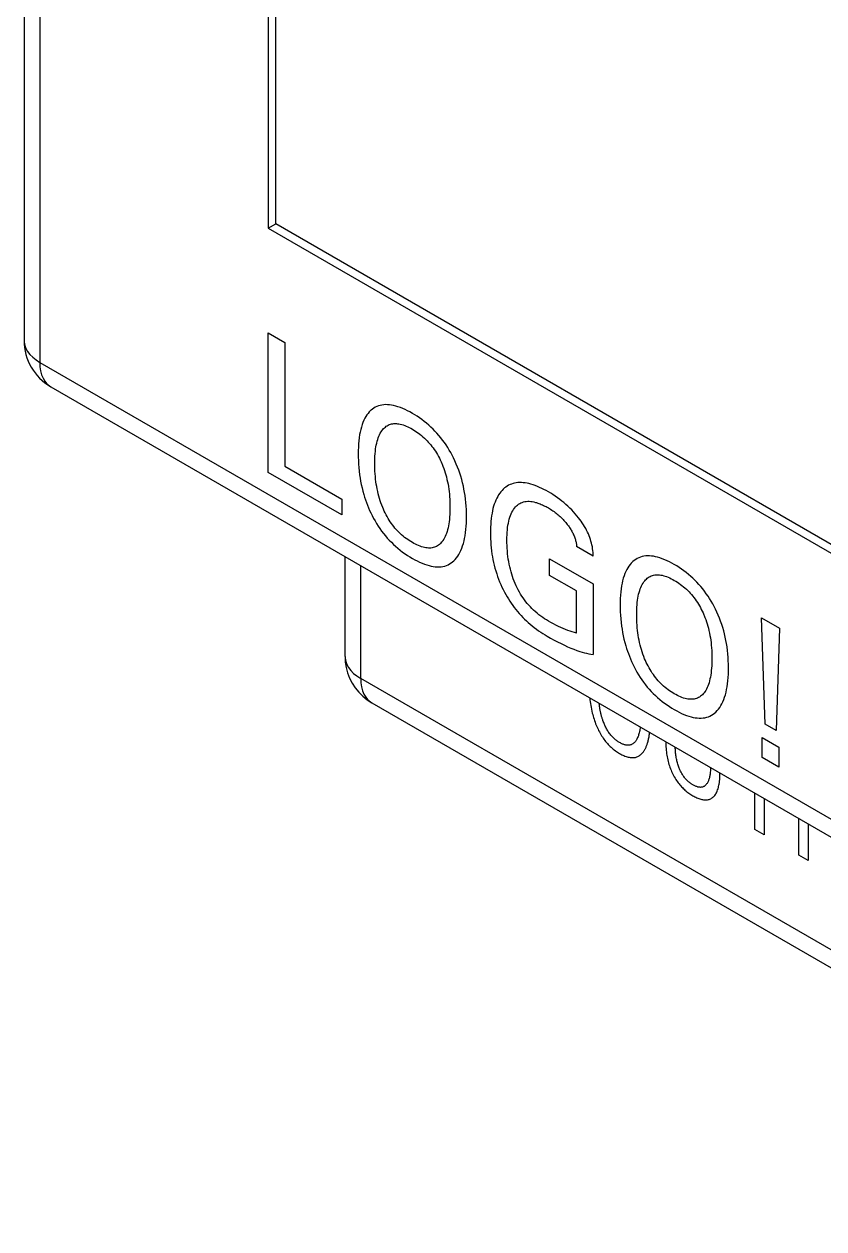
# Model space of a CAD drawing. Extents: x 0 to 420, y 0 to 297.
# Drawn here: x 164.56 to 179.54, y 131.68 to 154.25 of the extents above; entities that cross this region are included whole.
import ezdxf

# ---------------------------------------------------------------- set-up
doc = ezdxf.new("R2010")
doc.units = 0
doc.header["$LTSCALE"] = 23.1
doc.layers.add('40000_ISO', color=7, linetype='CONTINUOUS')

msp = doc.modelspace()

# ---------------------------------------------------------------- linework, layer by layer
at = {"layer": '40000_ISO', "color": 7, "linetype": 'CONTINUOUS'}
for p, q in [((164.562, 183.43), (164.562, 148.32)), ((164.855, 183.022), (164.855, 147.912)), ((169.133, 171.489), (169.133, 150.423)), ((169.274, 150.505), (169.274, 171.407)), ((169.133, 150.423), (169.274, 150.505)), ((169.133, 150.423), (192.467, 136.951)), ((192.467, 137.115), (169.274, 150.505)), ((164.562, 148.32), (164.563, 148.29)), ((164.563, 148.29), (164.574, 148.23)), ((169.133, 145.851), (169.133, 148.464)), ((169.133, 148.464), (169.442, 148.285)), ((169.442, 148.285), (169.442, 145.968)), ((164.574, 148.23), (164.596, 148.171)), ((164.596, 148.171), (164.628, 148.114)), ((164.628, 148.114), (164.671, 148.059)), ((164.671, 148.059), (164.723, 148.006)), ((164.723, 148.006), (164.785, 147.957)), ((164.785, 147.957), (164.855, 147.912)), ((164.855, 147.912), (164.858, 147.829)), ((164.855, 147.912), (213.999, 119.54)), ((164.858, 147.829), (164.87, 147.752)), ((164.87, 147.752), (164.889, 147.68)), ((164.889, 147.68), (164.916, 147.616)), ((164.916, 147.616), (164.949, 147.559)), ((164.949, 147.559), (164.99, 147.51)), ((164.99, 147.51), (165.036, 147.471)), ((165.036, 147.471), (165.061, 147.455)), ((165.061, 147.455), (214.206, 119.082)), ((170.981, 146.927), (170.961, 146.896)), ((171.003, 146.956), (170.981, 146.927)), ((171.026, 146.983), (171.003, 146.956)), ((171.051, 147.008), (171.026, 146.983)), ((171.059, 147.015), (171.051, 147.008)), ((171.084, 147.035), (171.059, 147.015)), ((171.11, 147.054), (171.084, 147.035)), ((171.138, 147.071), (171.11, 147.054)), ((171.167, 147.085), (171.138, 147.071)), ((171.198, 147.097), (171.167, 147.085)), ((171.229, 147.106), (171.198, 147.097)), ((171.262, 147.113), (171.229, 147.106)), ((171.296, 147.118), (171.262, 147.113)), ((171.332, 147.12), (171.296, 147.118)), ((171.368, 147.119), (171.332, 147.12)), ((171.405, 147.116), (171.368, 147.119)), ((171.443, 147.111), (171.405, 147.116)), ((171.481, 147.104), (171.443, 147.111)), ((171.52, 147.094), (171.481, 147.104)), ((171.563, 147.081), (171.52, 147.094)), ((171.608, 147.066), (171.563, 147.081)), ((171.652, 147.048), (171.608, 147.066)), ((171.697, 147.028), (171.652, 147.048)), ((171.741, 147.006), (171.697, 147.028)), ((171.786, 146.983), (171.741, 147.006)), ((171.832, 146.957), (171.786, 146.983)), ((171.876, 146.931), (171.832, 146.957)), ((171.921, 146.902), (171.876, 146.931)), ((171.966, 146.872), (171.921, 146.902)), ((170.877, 146.701), (170.865, 146.655)), ((170.891, 146.746), (170.877, 146.701)), ((170.907, 146.788), (170.891, 146.746)), ((170.925, 146.83), (170.907, 146.788)), ((170.942, 146.864), (170.925, 146.83)), ((170.961, 146.896), (170.942, 146.864)), ((171.295, 146.67), (171.31, 146.686)), ((171.31, 146.686), (171.327, 146.701)), ((171.327, 146.701), (171.344, 146.714)), ((171.344, 146.714), (171.362, 146.726)), ((171.362, 146.726), (171.381, 146.736)), ((171.381, 146.736), (171.401, 146.745)), ((171.401, 146.745), (171.422, 146.753)), ((171.422, 146.753), (171.443, 146.758)), ((171.443, 146.758), (171.464, 146.762)), ((171.464, 146.762), (171.487, 146.765)), ((171.487, 146.765), (171.509, 146.766)), ((171.509, 146.766), (171.533, 146.765)), ((171.533, 146.765), (171.557, 146.763)), ((171.557, 146.763), (171.581, 146.76)), ((171.581, 146.76), (171.606, 146.755)), ((171.606, 146.755), (171.633, 146.748)), ((171.633, 146.748), (171.661, 146.74)), ((171.661, 146.74), (171.689, 146.73)), ((171.689, 146.73), (171.717, 146.719)), ((171.717, 146.719), (171.746, 146.706)), ((171.746, 146.706), (171.774, 146.692)), ((171.774, 146.692), (171.803, 146.677)), ((171.803, 146.677), (171.832, 146.661)), ((172.01, 146.841), (171.966, 146.872)), ((172.054, 146.807), (172.01, 146.841)), ((172.098, 146.772), (172.054, 146.807)), ((172.142, 146.735), (172.098, 146.772)), ((172.18, 146.7), (172.142, 146.735)), ((172.219, 146.663), (172.18, 146.7)), ((170.836, 146.501), (170.829, 146.443)), ((170.845, 146.558), (170.836, 146.501)), ((170.854, 146.607), (170.845, 146.558)), ((170.865, 146.655), (170.854, 146.607)), ((171.174, 146.434), (171.184, 146.468)), ((171.184, 146.468), (171.195, 146.501)), ((171.195, 146.501), (171.207, 146.53)), ((171.207, 146.53), (171.219, 146.557)), ((171.219, 146.557), (171.232, 146.583)), ((171.232, 146.583), (171.247, 146.608)), ((171.247, 146.608), (171.263, 146.632)), ((171.263, 146.632), (171.28, 146.654)), ((171.28, 146.654), (171.295, 146.67)), ((171.832, 146.661), (171.86, 146.644)), ((171.86, 146.644), (171.889, 146.626)), ((171.889, 146.626), (171.918, 146.607)), ((171.918, 146.607), (171.946, 146.586)), ((171.946, 146.586), (171.975, 146.565)), ((171.975, 146.565), (172.003, 146.543)), ((172.003, 146.543), (172.031, 146.519)), ((172.031, 146.519), (172.058, 146.494)), ((172.058, 146.494), (172.083, 146.47)), ((172.083, 146.47), (172.107, 146.445)), ((172.256, 146.624), (172.219, 146.663)), ((172.293, 146.584), (172.256, 146.624)), ((172.329, 146.543), (172.293, 146.584)), ((172.365, 146.5), (172.329, 146.543)), ((172.399, 146.456), (172.365, 146.5)), ((172.432, 146.411), (172.399, 146.456)), ((170.819, 146.262), (170.818, 146.2)), ((170.821, 146.323), (170.819, 146.262)), ((170.824, 146.384), (170.821, 146.323)), ((170.829, 146.443), (170.824, 146.384)), ((171.135, 146.201), (171.139, 146.246)), ((171.139, 146.246), (171.144, 146.289)), ((171.144, 146.289), (171.15, 146.327)), ((171.15, 146.327), (171.157, 146.363)), ((171.157, 146.363), (171.165, 146.399)), ((171.165, 146.399), (171.174, 146.434)), ((172.107, 146.445), (172.131, 146.42)), ((172.131, 146.42), (172.155, 146.393)), ((172.155, 146.393), (172.178, 146.366)), ((172.178, 146.366), (172.2, 146.338)), ((172.2, 146.338), (172.222, 146.309)), ((172.222, 146.309), (172.243, 146.279)), ((172.243, 146.279), (172.263, 146.248)), ((172.263, 146.248), (172.283, 146.216)), ((172.463, 146.365), (172.432, 146.411)), ((172.494, 146.318), (172.463, 146.365)), ((172.523, 146.27), (172.494, 146.318)), ((172.551, 146.221), (172.523, 146.27)), ((170.818, 146.2), (170.819, 146.136)), ((170.819, 146.136), (170.821, 146.071)), ((170.821, 146.071), (170.824, 146.006)), ((170.824, 146.006), (170.829, 145.94)), ((171.128, 146.064), (171.129, 146.111)), ((171.128, 146.018), (171.128, 146.064)), ((171.128, 145.969), (171.128, 146.018)), ((171.129, 146.111), (171.131, 146.156)), ((171.131, 146.156), (171.135, 146.201)), ((172.283, 146.216), (172.302, 146.183)), ((172.302, 146.183), (172.32, 146.15)), ((172.32, 146.15), (172.338, 146.117)), ((172.338, 146.117), (172.354, 146.084)), ((172.354, 146.084), (172.37, 146.05)), ((172.37, 146.05), (172.385, 146.016)), ((172.385, 146.016), (172.389, 146.004)), ((172.389, 146.004), (172.405, 145.965)), ((172.577, 146.171), (172.551, 146.221)), ((172.603, 146.121), (172.577, 146.171)), ((172.63, 146.065), (172.603, 146.121)), ((172.655, 146.008), (172.63, 146.065)), ((172.678, 145.951), (172.655, 146.008)), ((170.51, 145.056), (169.133, 145.851)), ((169.442, 145.968), (170.51, 145.352)), ((170.829, 145.94), (170.836, 145.873)), ((170.836, 145.873), (170.844, 145.805)), ((170.844, 145.805), (170.853, 145.745)), ((171.129, 145.921), (171.128, 145.969)), ((171.131, 145.872), (171.129, 145.921)), ((171.135, 145.822), (171.131, 145.872)), ((171.139, 145.772), (171.135, 145.822)), ((172.405, 145.965), (172.42, 145.925)), ((172.42, 145.925), (172.434, 145.885)), ((172.434, 145.885), (172.447, 145.845)), ((172.447, 145.845), (172.459, 145.805)), ((172.459, 145.805), (172.469, 145.765)), ((172.7, 145.894), (172.678, 145.951)), ((172.72, 145.837), (172.7, 145.894)), ((172.738, 145.78), (172.72, 145.837)), ((172.756, 145.719), (172.738, 145.78)), ((170.853, 145.745), (170.864, 145.684)), ((170.864, 145.684), (170.876, 145.622)), ((170.876, 145.622), (170.89, 145.561)), ((170.89, 145.561), (170.905, 145.498)), ((171.144, 145.722), (171.139, 145.772)), ((171.15, 145.677), (171.144, 145.722)), ((171.156, 145.632), (171.15, 145.677)), ((171.164, 145.586), (171.156, 145.632)), ((171.173, 145.54), (171.164, 145.586)), ((172.469, 145.765), (172.481, 145.72)), ((172.481, 145.72), (172.491, 145.674)), ((172.491, 145.674), (172.5, 145.629)), ((172.5, 145.629), (172.508, 145.584)), ((172.508, 145.584), (172.514, 145.539)), ((172.772, 145.657), (172.756, 145.719)), ((172.787, 145.596), (172.772, 145.657)), ((172.799, 145.536), (172.787, 145.596)), ((173.56, 145.559), (173.535, 145.537)), ((173.584, 145.577), (173.56, 145.559)), ((173.609, 145.594), (173.584, 145.577)), ((173.635, 145.609), (173.609, 145.594)), ((173.662, 145.622), (173.635, 145.609)), ((173.689, 145.633), (173.662, 145.622)), ((173.718, 145.643), (173.689, 145.633)), ((173.748, 145.65), (173.718, 145.643)), ((173.778, 145.656), (173.748, 145.65)), ((173.81, 145.659), (173.778, 145.656)), ((173.843, 145.661), (173.81, 145.659)), ((173.876, 145.661), (173.843, 145.661)), ((173.91, 145.658), (173.876, 145.661)), ((173.945, 145.654), (173.91, 145.658)), ((173.98, 145.648), (173.945, 145.654)), ((174.015, 145.641), (173.98, 145.648)), ((174.051, 145.631), (174.015, 145.641)), ((174.092, 145.619), (174.051, 145.631)), ((174.132, 145.605), (174.092, 145.619)), ((174.173, 145.589), (174.132, 145.605)), ((174.214, 145.571), (174.173, 145.589)), ((174.256, 145.552), (174.214, 145.571)), ((174.297, 145.531), (174.256, 145.552)), ((170.51, 145.352), (170.51, 145.056)), ((170.905, 145.498), (170.923, 145.436)), ((170.923, 145.436), (170.938, 145.387)), ((170.938, 145.387), (170.954, 145.337)), ((170.954, 145.337), (170.971, 145.288)), ((171.183, 145.494), (171.173, 145.54)), ((171.194, 145.448), (171.183, 145.494)), ((171.205, 145.406), (171.194, 145.448)), ((171.217, 145.364), (171.205, 145.406)), ((171.23, 145.321), (171.217, 145.364)), ((171.244, 145.279), (171.23, 145.321)), ((172.514, 145.539), (172.52, 145.495)), ((172.52, 145.495), (172.526, 145.445)), ((172.526, 145.445), (172.53, 145.396)), ((172.53, 145.396), (172.533, 145.347)), ((172.533, 145.347), (172.535, 145.299)), ((172.81, 145.476), (172.799, 145.536)), ((172.82, 145.416), (172.81, 145.476)), ((172.828, 145.349), (172.82, 145.416)), ((172.835, 145.284), (172.828, 145.349)), ((173.395, 145.333), (173.38, 145.295)), ((173.412, 145.369), (173.395, 145.333)), ((173.43, 145.401), (173.412, 145.369)), ((173.448, 145.432), (173.43, 145.401)), ((173.468, 145.461), (173.448, 145.432)), ((173.489, 145.488), (173.468, 145.461)), ((173.511, 145.514), (173.489, 145.488)), ((173.535, 145.537), (173.511, 145.514)), ((174.338, 145.509), (174.297, 145.531)), ((174.38, 145.486), (174.338, 145.509)), ((174.423, 145.461), (174.38, 145.486)), ((174.466, 145.434), (174.423, 145.461)), ((174.508, 145.406), (174.466, 145.434)), ((174.551, 145.376), (174.508, 145.406)), ((174.594, 145.345), (174.551, 145.376)), ((174.632, 145.315), (174.594, 145.345)), ((170.971, 145.288), (170.99, 145.239)), ((170.99, 145.239), (171.01, 145.189)), ((171.01, 145.189), (171.031, 145.14)), ((171.031, 145.14), (171.054, 145.092)), ((171.26, 145.237), (171.244, 145.279)), ((171.277, 145.194), (171.26, 145.237)), ((171.291, 145.16), (171.277, 145.194)), ((171.307, 145.125), (171.291, 145.16)), ((171.323, 145.091), (171.307, 145.125)), ((172.535, 145.109), (172.533, 145.062)), ((172.535, 145.299), (172.537, 145.251)), ((172.537, 145.156), (172.535, 145.109)), ((172.537, 145.251), (172.537, 145.204)), ((172.537, 145.204), (172.537, 145.156)), ((172.84, 145.219), (172.835, 145.284)), ((172.844, 145.155), (172.84, 145.219)), ((172.846, 145.091), (172.844, 145.155)), ((173.332, 145.131), (173.324, 145.088)), ((173.342, 145.174), (173.332, 145.131)), ((173.353, 145.216), (173.342, 145.174)), ((173.366, 145.256), (173.353, 145.216)), ((173.38, 145.295), (173.366, 145.256)), ((173.683, 145.077), (173.697, 145.105)), ((173.697, 145.105), (173.711, 145.132)), ((173.711, 145.132), (173.727, 145.157)), ((173.727, 145.157), (173.745, 145.181)), ((173.745, 145.181), (173.763, 145.203)), ((173.763, 145.203), (173.783, 145.223)), ((173.783, 145.223), (173.802, 145.24)), ((173.802, 145.24), (173.823, 145.255)), ((173.823, 145.255), (173.844, 145.268)), ((173.844, 145.268), (173.866, 145.28)), ((173.866, 145.28), (173.889, 145.289)), ((173.889, 145.289), (173.913, 145.297)), ((173.913, 145.297), (173.939, 145.303)), ((173.939, 145.303), (173.965, 145.307)), ((173.965, 145.307), (173.992, 145.309)), ((173.992, 145.309), (174.02, 145.309)), ((174.02, 145.309), (174.049, 145.307)), ((174.049, 145.307), (174.078, 145.303)), ((174.078, 145.303), (174.107, 145.297)), ((174.107, 145.297), (174.137, 145.29)), ((174.137, 145.29), (174.159, 145.284)), ((174.159, 145.284), (174.181, 145.277)), ((174.181, 145.277), (174.203, 145.27)), ((174.203, 145.27), (174.224, 145.261)), ((174.224, 145.261), (174.247, 145.252)), ((174.247, 145.252), (174.269, 145.242)), ((174.269, 145.242), (174.291, 145.232)), ((174.291, 145.232), (174.313, 145.221)), ((174.313, 145.221), (174.335, 145.209)), ((174.335, 145.209), (174.357, 145.197)), ((174.357, 145.197), (174.38, 145.184)), ((174.38, 145.184), (174.401, 145.172)), ((174.401, 145.172), (174.422, 145.159)), ((174.422, 145.159), (174.443, 145.145)), ((174.443, 145.145), (174.464, 145.131)), ((174.464, 145.131), (174.485, 145.117)), ((174.485, 145.117), (174.505, 145.101)), ((174.505, 145.101), (174.525, 145.086)), ((174.67, 145.284), (174.632, 145.315)), ((174.708, 145.252), (174.67, 145.284)), ((174.745, 145.218), (174.708, 145.252)), ((174.782, 145.183), (174.745, 145.218)), ((174.816, 145.149), (174.782, 145.183)), ((174.85, 145.114), (174.816, 145.149)), ((174.882, 145.077), (174.85, 145.114)), ((171.054, 145.092), (171.079, 145.041)), ((171.079, 145.041), (171.105, 144.99)), ((171.105, 144.99), (171.133, 144.941)), ((171.133, 144.941), (171.162, 144.892)), ((171.162, 144.892), (171.193, 144.844)), ((171.34, 145.057), (171.323, 145.091)), ((171.359, 145.023), (171.34, 145.057)), ((171.378, 144.99), (171.359, 145.023)), ((171.397, 144.957), (171.378, 144.99)), ((171.418, 144.926), (171.397, 144.957)), ((171.439, 144.895), (171.418, 144.926)), ((171.461, 144.866), (171.439, 144.895)), ((172.515, 144.888), (172.508, 144.851)), ((172.521, 144.926), (172.515, 144.888)), ((172.526, 144.971), (172.521, 144.926)), ((172.53, 145.016), (172.526, 144.971)), ((172.533, 145.062), (172.53, 145.016)), ((172.841, 144.842), (172.844, 144.903)), ((172.844, 144.903), (172.846, 144.966)), ((172.847, 145.029), (172.846, 145.091)), ((172.846, 144.966), (172.847, 145.029)), ((173.299, 144.88), (173.296, 144.826)), ((173.303, 144.933), (173.299, 144.88)), ((173.309, 144.986), (173.303, 144.933)), ((173.315, 145.037), (173.309, 144.986)), ((173.324, 145.088), (173.315, 145.037)), ((173.623, 144.864), (173.63, 144.903)), ((173.63, 144.903), (173.638, 144.94)), ((173.638, 144.94), (173.648, 144.976)), ((173.648, 144.976), (173.658, 145.011)), ((173.658, 145.011), (173.67, 145.045)), ((173.67, 145.045), (173.683, 145.077)), ((174.525, 145.086), (174.544, 145.071)), ((174.544, 145.071), (174.563, 145.055)), ((174.563, 145.055), (174.582, 145.039)), ((174.582, 145.039), (174.601, 145.022)), ((174.601, 145.022), (174.619, 145.004)), ((174.619, 145.004), (174.637, 144.987)), ((174.637, 144.987), (174.654, 144.969)), ((174.654, 144.969), (174.671, 144.951)), ((174.671, 144.951), (174.688, 144.932)), ((174.688, 144.932), (174.705, 144.912)), ((174.705, 144.912), (174.721, 144.893)), ((174.721, 144.893), (174.733, 144.878)), ((174.733, 144.878), (174.745, 144.863)), ((174.914, 145.039), (174.882, 145.077)), ((174.946, 145), (174.914, 145.039)), ((174.97, 144.969), (174.946, 145)), ((174.993, 144.937), (174.97, 144.969)), ((175.015, 144.904), (174.993, 144.937)), ((175.037, 144.87), (175.015, 144.904)), ((175.058, 144.836), (175.037, 144.87)), ((171.193, 144.844), (171.224, 144.797)), ((171.224, 144.797), (171.257, 144.751)), ((171.257, 144.751), (171.291, 144.706)), ((171.291, 144.706), (171.327, 144.662)), ((171.327, 144.662), (171.363, 144.62)), ((171.483, 144.837), (171.461, 144.866)), ((171.506, 144.809), (171.483, 144.837)), ((171.53, 144.782), (171.506, 144.809)), ((171.554, 144.756), (171.53, 144.782)), ((171.578, 144.73), (171.554, 144.756)), ((171.603, 144.706), (171.578, 144.73)), ((171.631, 144.681), (171.603, 144.706)), ((171.659, 144.657), (171.631, 144.681)), ((171.687, 144.634), (171.659, 144.657)), ((172.448, 144.652), (172.435, 144.625)), ((172.46, 144.68), (172.448, 144.652)), ((172.471, 144.709), (172.46, 144.68)), ((172.482, 144.743), (172.471, 144.709)), ((172.492, 144.778), (172.482, 144.743)), ((172.501, 144.814), (172.492, 144.778)), ((172.508, 144.851), (172.501, 144.814)), ((172.811, 144.615), (172.82, 144.665)), ((172.82, 144.665), (172.829, 144.722)), ((172.829, 144.722), (172.835, 144.782)), ((172.835, 144.782), (172.841, 144.842)), ((173.295, 144.771), (173.294, 144.715)), ((173.294, 144.715), (173.295, 144.66)), ((173.296, 144.826), (173.295, 144.771)), ((173.295, 144.66), (173.296, 144.605)), ((173.604, 144.633), (173.606, 144.681)), ((173.606, 144.681), (173.608, 144.728)), ((173.608, 144.728), (173.612, 144.774)), ((173.612, 144.774), (173.617, 144.82)), ((173.617, 144.82), (173.623, 144.864)), ((174.745, 144.863), (174.756, 144.848)), ((174.756, 144.848), (174.767, 144.832)), ((174.767, 144.832), (174.778, 144.816)), ((174.778, 144.816), (174.789, 144.8)), ((174.789, 144.8), (174.799, 144.784)), ((174.799, 144.784), (174.809, 144.767)), ((174.809, 144.767), (174.818, 144.751)), ((174.818, 144.751), (174.828, 144.733)), ((174.828, 144.733), (174.837, 144.716)), ((174.837, 144.716), (174.845, 144.698)), ((174.845, 144.698), (174.853, 144.68)), ((174.853, 144.68), (174.861, 144.662)), ((174.861, 144.662), (174.868, 144.644)), ((175.078, 144.801), (175.058, 144.836)), ((175.096, 144.766), (175.078, 144.801)), ((175.113, 144.733), (175.096, 144.766)), ((175.128, 144.699), (175.113, 144.733)), ((175.142, 144.665), (175.128, 144.699)), ((175.155, 144.63), (175.142, 144.665)), ((171.363, 144.62), (171.401, 144.58)), ((171.401, 144.58), (171.439, 144.541)), ((171.439, 144.541), (171.477, 144.503)), ((171.477, 144.503), (171.516, 144.467)), ((171.516, 144.467), (171.56, 144.429)), ((171.56, 144.429), (171.605, 144.393)), ((171.716, 144.612), (171.687, 144.634)), ((171.745, 144.592), (171.716, 144.612)), ((171.774, 144.573), (171.745, 144.592)), ((171.802, 144.554), (171.774, 144.573)), ((171.832, 144.537), (171.802, 144.554)), ((171.861, 144.521), (171.832, 144.537)), ((171.89, 144.506), (171.861, 144.521)), ((171.918, 144.492), (171.89, 144.506)), ((171.947, 144.479), (171.918, 144.492)), ((171.976, 144.468), (171.947, 144.479)), ((172.004, 144.458), (171.976, 144.468)), ((172.032, 144.449), (172.004, 144.458)), ((172.06, 144.443), (172.032, 144.449)), ((172.085, 144.438), (172.06, 144.443)), ((172.11, 144.435), (172.085, 144.438)), ((172.134, 144.433), (172.11, 144.435)), ((172.157, 144.433), (172.134, 144.433)), ((172.18, 144.434), (172.157, 144.433)), ((172.203, 144.437), (172.18, 144.434)), ((172.225, 144.442), (172.203, 144.437)), ((172.246, 144.448), (172.225, 144.442)), ((172.266, 144.456), (172.246, 144.448)), ((172.286, 144.465), (172.266, 144.456)), ((172.305, 144.477), (172.286, 144.465)), ((172.324, 144.489), (172.305, 144.477)), ((172.341, 144.503), (172.324, 144.489)), ((172.358, 144.519), (172.341, 144.503)), ((172.373, 144.535), (172.358, 144.519)), ((172.388, 144.553), (172.373, 144.535)), ((172.405, 144.576), (172.388, 144.553)), ((172.42, 144.6), (172.405, 144.576)), ((172.435, 144.625), (172.42, 144.6)), ((172.741, 144.387), (172.759, 144.429)), ((172.759, 144.429), (172.774, 144.473)), ((172.774, 144.473), (172.788, 144.519)), ((172.788, 144.519), (172.801, 144.566)), ((172.801, 144.566), (172.811, 144.615)), ((173.296, 144.605), (173.299, 144.55)), ((173.299, 144.55), (173.303, 144.493)), ((173.303, 144.493), (173.308, 144.436)), ((173.308, 144.436), (173.315, 144.379)), ((173.604, 144.584), (173.604, 144.633)), ((173.604, 144.534), (173.604, 144.584)), ((173.605, 144.483), (173.604, 144.534)), ((173.608, 144.431), (173.605, 144.483)), ((173.612, 144.379), (173.608, 144.431)), ((174.868, 144.644), (174.874, 144.626)), ((174.874, 144.626), (174.88, 144.607)), ((174.88, 144.607), (174.885, 144.591)), ((174.885, 144.591), (174.89, 144.574)), ((174.89, 144.574), (174.894, 144.558)), ((174.894, 144.558), (174.897, 144.542)), ((174.897, 144.542), (174.9, 144.526)), ((174.9, 144.526), (174.903, 144.51)), ((174.903, 144.51), (174.905, 144.494)), ((174.905, 144.494), (174.906, 144.478)), ((174.906, 144.478), (174.907, 144.463)), ((175.217, 144.284), (174.907, 144.463)), ((175.167, 144.596), (175.155, 144.63)), ((175.177, 144.562), (175.167, 144.596)), ((175.187, 144.528), (175.177, 144.562)), ((175.195, 144.491), (175.187, 144.528)), ((175.203, 144.455), (175.195, 144.491)), ((175.208, 144.42), (175.203, 144.455)), ((175.213, 144.385), (175.208, 144.42)), ((170.572, 142.401), (170.572, 144.273)), ((171.605, 144.393), (171.65, 144.359)), ((171.65, 144.359), (171.695, 144.327)), ((171.695, 144.327), (171.74, 144.297)), ((171.74, 144.297), (171.786, 144.268)), ((171.786, 144.268), (171.832, 144.241)), ((171.832, 144.241), (171.877, 144.215)), ((171.877, 144.215), (171.922, 144.192)), ((172.584, 144.173), (172.609, 144.195)), ((172.609, 144.195), (172.635, 144.222)), ((172.635, 144.222), (172.66, 144.251)), ((172.66, 144.251), (172.683, 144.282)), ((172.683, 144.282), (172.704, 144.315)), ((172.704, 144.315), (172.723, 144.35)), ((172.723, 144.35), (172.741, 144.387)), ((173.315, 144.379), (173.323, 144.321)), ((173.323, 144.321), (173.332, 144.269)), ((173.332, 144.269), (173.342, 144.217)), ((173.342, 144.217), (173.353, 144.164)), ((173.617, 144.327), (173.612, 144.379)), ((173.623, 144.273), (173.617, 144.327)), ((173.629, 144.227), (173.623, 144.273)), ((173.637, 144.18), (173.629, 144.227)), ((174.401, 143.922), (174.401, 144.233)), ((174.401, 144.233), (175.217, 143.762)), ((175.216, 144.35), (175.213, 144.385)), ((175.217, 144.317), (175.216, 144.35)), ((175.217, 144.284), (175.217, 144.317)), ((175.989, 144.203), (175.964, 144.183)), ((176.016, 144.222), (175.989, 144.203)), ((176.044, 144.238), (176.016, 144.222)), ((176.073, 144.253), (176.044, 144.238)), ((176.103, 144.265), (176.073, 144.253)), ((176.135, 144.274), (176.103, 144.265)), ((176.168, 144.281), (176.135, 144.274)), ((176.202, 144.286), (176.168, 144.281)), ((176.237, 144.288), (176.202, 144.286)), ((176.273, 144.287), (176.237, 144.288)), ((176.311, 144.284), (176.273, 144.287)), ((176.348, 144.279), (176.311, 144.284)), ((176.387, 144.271), (176.348, 144.279)), ((176.425, 144.262), (176.387, 144.271)), ((176.469, 144.249), (176.425, 144.262)), ((176.513, 144.233), (176.469, 144.249)), ((176.558, 144.216), (176.513, 144.233)), ((176.602, 144.196), (176.558, 144.216)), ((176.647, 144.174), (176.602, 144.196)), ((170.865, 141.993), (170.865, 144.104)), ((171.922, 144.192), (171.968, 144.17)), ((171.968, 144.17), (172.013, 144.15)), ((172.013, 144.15), (172.057, 144.132)), ((172.057, 144.132), (172.102, 144.117)), ((172.102, 144.117), (172.146, 144.104)), ((172.146, 144.104), (172.185, 144.095)), ((172.185, 144.095), (172.224, 144.088)), ((172.224, 144.088), (172.262, 144.083)), ((172.262, 144.083), (172.299, 144.081)), ((172.299, 144.081), (172.335, 144.081)), ((172.335, 144.081), (172.371, 144.084)), ((172.371, 144.084), (172.405, 144.089)), ((172.405, 144.089), (172.438, 144.097)), ((172.438, 144.097), (172.47, 144.107)), ((172.47, 144.107), (172.5, 144.12)), ((172.5, 144.12), (172.53, 144.136)), ((172.53, 144.136), (172.558, 144.154)), ((172.558, 144.154), (172.584, 144.173)), ((173.353, 144.164), (173.365, 144.111)), ((173.365, 144.111), (173.379, 144.058)), ((173.379, 144.058), (173.395, 144.005)), ((173.395, 144.005), (173.412, 143.952)), ((173.646, 144.132), (173.637, 144.18)), ((173.656, 144.084), (173.646, 144.132)), ((173.668, 144.036), (173.656, 144.084)), ((173.681, 143.988), (173.668, 144.036)), ((173.693, 143.944), (173.681, 143.988)), ((175.83, 143.997), (175.813, 143.956)), ((175.848, 144.032), (175.83, 143.997)), ((175.866, 144.064), (175.848, 144.032)), ((175.887, 144.095), (175.866, 144.064)), ((175.908, 144.124), (175.887, 144.095)), ((175.932, 144.151), (175.908, 144.124)), ((175.957, 144.176), (175.932, 144.151)), ((175.964, 144.183), (175.957, 144.176)), ((176.692, 144.15), (176.647, 144.174)), ((176.737, 144.125), (176.692, 144.15)), ((176.782, 144.098), (176.737, 144.125)), ((176.827, 144.07), (176.782, 144.098)), ((176.871, 144.04), (176.827, 144.07)), ((176.916, 144.009), (176.871, 144.04)), ((176.96, 143.975), (176.916, 144.009)), ((177.004, 143.94), (176.96, 143.975)), ((173.412, 143.952), (173.429, 143.902)), ((173.429, 143.902), (173.447, 143.852)), ((173.447, 143.852), (173.467, 143.802)), ((173.467, 143.802), (173.488, 143.753)), ((173.488, 143.753), (173.51, 143.704)), ((173.707, 143.901), (173.693, 143.944)), ((173.723, 143.857), (173.707, 143.901)), ((173.739, 143.814), (173.723, 143.857)), ((173.757, 143.77), (173.739, 143.814)), ((173.777, 143.727), (173.757, 143.77)), ((174.907, 143.63), (174.401, 143.922)), ((175.217, 143.762), (175.217, 142.44)), ((175.759, 143.775), (175.75, 143.726)), ((175.77, 143.822), (175.759, 143.775)), ((175.783, 143.869), (175.77, 143.822)), ((175.797, 143.913), (175.783, 143.869)), ((175.813, 143.956), (175.797, 143.913)), ((176.124, 143.725), (176.138, 143.751)), ((176.138, 143.751), (176.153, 143.776)), ((176.153, 143.776), (176.168, 143.799)), ((176.168, 143.799), (176.185, 143.821)), ((176.185, 143.821), (176.2, 143.838)), ((176.2, 143.838), (176.216, 143.854)), ((176.216, 143.854), (176.232, 143.869)), ((176.232, 143.869), (176.25, 143.882)), ((176.25, 143.882), (176.268, 143.894)), ((176.268, 143.894), (176.287, 143.904)), ((176.287, 143.904), (176.307, 143.913)), ((176.307, 143.913), (176.327, 143.921)), ((176.327, 143.921), (176.348, 143.926)), ((176.348, 143.926), (176.37, 143.93)), ((176.37, 143.93), (176.392, 143.933)), ((176.392, 143.933), (176.415, 143.934)), ((176.415, 143.934), (176.438, 143.933)), ((176.438, 143.933), (176.462, 143.931)), ((176.462, 143.931), (176.487, 143.928)), ((176.487, 143.928), (176.511, 143.923)), ((176.511, 143.923), (176.539, 143.916)), ((176.539, 143.916), (176.566, 143.908)), ((176.566, 143.908), (176.594, 143.898)), ((176.594, 143.898), (176.623, 143.886)), ((176.623, 143.886), (176.651, 143.874)), ((176.651, 143.874), (176.68, 143.86)), ((176.68, 143.86), (176.708, 143.845)), ((176.708, 143.845), (176.737, 143.829)), ((176.737, 143.829), (176.766, 143.812)), ((176.766, 143.812), (176.795, 143.794)), ((176.795, 143.794), (176.823, 143.774)), ((176.823, 143.774), (176.852, 143.754)), ((176.852, 143.754), (176.88, 143.733)), ((177.047, 143.903), (177.004, 143.94)), ((177.086, 143.867), (177.047, 143.903)), ((177.124, 143.831), (177.086, 143.867)), ((177.162, 143.792), (177.124, 143.831)), ((177.199, 143.752), (177.162, 143.792)), ((177.235, 143.711), (177.199, 143.752)), ((173.51, 143.704), (173.534, 143.655)), ((173.534, 143.655), (173.559, 143.607)), ((173.559, 143.607), (173.582, 143.564)), ((173.582, 143.564), (173.606, 143.522)), ((173.606, 143.522), (173.632, 143.48)), ((173.796, 143.688), (173.777, 143.727)), ((173.816, 143.649), (173.796, 143.688)), ((173.837, 143.61), (173.816, 143.649)), ((173.859, 143.573), (173.837, 143.61)), ((173.882, 143.535), (173.859, 143.573)), ((173.906, 143.499), (173.882, 143.535)), ((174.907, 142.839), (174.907, 143.63)), ((175.73, 143.552), (175.726, 143.491)), ((175.735, 143.611), (175.73, 143.552)), ((175.742, 143.669), (175.735, 143.611)), ((175.75, 143.726), (175.742, 143.669)), ((176.056, 143.494), (176.063, 143.531)), ((176.063, 143.531), (176.07, 143.567)), ((176.07, 143.567), (176.079, 143.602)), ((176.079, 143.602), (176.089, 143.636)), ((176.089, 143.636), (176.101, 143.669)), ((176.101, 143.669), (176.112, 143.697)), ((176.112, 143.697), (176.124, 143.725)), ((176.88, 143.733), (176.908, 143.71)), ((176.908, 143.71), (176.936, 143.687)), ((176.936, 143.687), (176.964, 143.662)), ((176.964, 143.662), (176.989, 143.638)), ((176.989, 143.638), (177.013, 143.613)), ((177.013, 143.613), (177.037, 143.588)), ((177.037, 143.588), (177.06, 143.561)), ((177.06, 143.561), (177.083, 143.534)), ((177.083, 143.534), (177.106, 143.505)), ((177.27, 143.668), (177.235, 143.711)), ((177.304, 143.624), (177.27, 143.668)), ((177.337, 143.579), (177.304, 143.624)), ((177.369, 143.533), (177.337, 143.579)), ((177.399, 143.486), (177.369, 143.533)), ((173.632, 143.48), (173.658, 143.439)), ((173.658, 143.439), (173.685, 143.399)), ((173.685, 143.399), (173.713, 143.359)), ((173.713, 143.359), (173.741, 143.32)), ((173.741, 143.32), (173.771, 143.283)), ((173.931, 143.464), (173.906, 143.499)), ((173.958, 143.429), (173.931, 143.464)), ((173.985, 143.395), (173.958, 143.429)), ((174.014, 143.362), (173.985, 143.395)), ((174.043, 143.33), (174.014, 143.362)), ((174.072, 143.3), (174.043, 143.33)), ((174.102, 143.271), (174.072, 143.3)), ((175.726, 143.491), (175.724, 143.43)), ((175.724, 143.43), (175.724, 143.368)), ((175.724, 143.368), (175.724, 143.304)), ((175.724, 143.304), (175.726, 143.239)), ((176.035, 143.278), (176.037, 143.324)), ((176.037, 143.324), (176.04, 143.369)), ((176.04, 143.369), (176.045, 143.413)), ((176.045, 143.413), (176.05, 143.457)), ((176.05, 143.457), (176.056, 143.494)), ((177.106, 143.505), (177.127, 143.476)), ((177.127, 143.476), (177.148, 143.447)), ((177.148, 143.447), (177.169, 143.415)), ((177.169, 143.415), (177.189, 143.384)), ((177.189, 143.384), (177.208, 143.351)), ((177.208, 143.351), (177.226, 143.318)), ((177.226, 143.318), (177.243, 143.285)), ((177.428, 143.438), (177.399, 143.486)), ((177.456, 143.389), (177.428, 143.438)), ((177.483, 143.339), (177.456, 143.389)), ((177.508, 143.289), (177.483, 143.339)), ((173.771, 143.283), (173.802, 143.244)), ((173.802, 143.244), (173.834, 143.207)), ((173.834, 143.207), (173.867, 143.171)), ((173.867, 143.171), (173.9, 143.136)), ((173.9, 143.136), (173.934, 143.102)), ((173.934, 143.102), (173.968, 143.07)), ((173.968, 143.07), (174.002, 143.038)), ((174.132, 143.243), (174.102, 143.271)), ((174.167, 143.214), (174.132, 143.243)), ((174.202, 143.186), (174.167, 143.214)), ((174.237, 143.159), (174.202, 143.186)), ((174.273, 143.134), (174.237, 143.159)), ((174.308, 143.11), (174.273, 143.134)), ((174.344, 143.088), (174.308, 143.11)), ((174.38, 143.066), (174.344, 143.088)), ((174.427, 143.039), (174.38, 143.066)), ((175.726, 143.239), (175.73, 143.174)), ((175.73, 143.174), (175.735, 143.108)), ((175.735, 143.108), (175.741, 143.041)), ((176.033, 143.185), (176.034, 143.232)), ((176.033, 143.137), (176.033, 143.185)), ((176.035, 143.089), (176.033, 143.137)), ((176.034, 143.232), (176.035, 143.278)), ((176.037, 143.04), (176.035, 143.089)), ((177.243, 143.285), (177.26, 143.251)), ((177.26, 143.251), (177.275, 143.218)), ((177.275, 143.218), (177.29, 143.184)), ((177.29, 143.184), (177.295, 143.172)), ((177.295, 143.172), (177.311, 143.132)), ((177.311, 143.132), (177.326, 143.093)), ((177.326, 143.093), (177.34, 143.053)), ((177.535, 143.233), (177.508, 143.289)), ((177.56, 143.176), (177.535, 143.233)), ((177.584, 143.119), (177.56, 143.176)), ((177.605, 143.062), (177.584, 143.119)), ((178.44, 141.133), (178.373, 143.129)), ((178.373, 143.129), (178.71, 142.934)), ((174.002, 143.038), (174.037, 143.008)), ((174.037, 143.008), (174.076, 142.975)), ((174.076, 142.975), (174.116, 142.944)), ((174.116, 142.944), (174.156, 142.914)), ((174.156, 142.914), (174.196, 142.886)), ((174.196, 142.886), (174.236, 142.859)), ((174.236, 142.859), (174.277, 142.832)), ((174.474, 143.013), (174.427, 143.039)), ((174.522, 142.989), (174.474, 143.013)), ((174.569, 142.965), (174.522, 142.989)), ((174.613, 142.945), (174.569, 142.965)), ((174.657, 142.925), (174.613, 142.945)), ((174.701, 142.907), (174.657, 142.925)), ((174.745, 142.89), (174.701, 142.907)), ((174.786, 142.875), (174.745, 142.89)), ((174.826, 142.862), (174.786, 142.875)), ((174.867, 142.85), (174.826, 142.862)), ((174.907, 142.839), (174.867, 142.85)), ((175.741, 143.041), (175.75, 142.973)), ((175.75, 142.973), (175.759, 142.913)), ((175.759, 142.913), (175.769, 142.852)), ((175.769, 142.852), (175.781, 142.79)), ((176.04, 142.99), (176.037, 143.04)), ((176.044, 142.94), (176.04, 142.99)), ((176.05, 142.89), (176.044, 142.94)), ((176.055, 142.845), (176.05, 142.89)), ((176.062, 142.8), (176.055, 142.845)), ((177.34, 143.053), (177.352, 143.013)), ((177.352, 143.013), (177.364, 142.973)), ((177.364, 142.973), (177.375, 142.933)), ((177.375, 142.933), (177.386, 142.887)), ((177.386, 142.887), (177.396, 142.842)), ((177.396, 142.842), (177.405, 142.796)), ((177.625, 143.005), (177.605, 143.062)), ((177.644, 142.948), (177.625, 143.005)), ((177.662, 142.886), (177.644, 142.948)), ((177.678, 142.825), (177.662, 142.886)), ((178.71, 142.934), (178.642, 141.016)), ((174.277, 142.832), (174.317, 142.807)), ((174.317, 142.807), (174.357, 142.783)), ((174.357, 142.783), (174.422, 142.745)), ((174.422, 142.745), (174.487, 142.709)), ((174.487, 142.709), (174.553, 142.675)), ((174.553, 142.675), (174.617, 142.643)), ((174.617, 142.643), (174.682, 142.612)), ((175.781, 142.79), (175.795, 142.728)), ((175.795, 142.728), (175.811, 142.666)), ((175.811, 142.666), (175.828, 142.604)), ((176.07, 142.754), (176.062, 142.8)), ((176.078, 142.708), (176.07, 142.754)), ((176.088, 142.662), (176.078, 142.708)), ((176.099, 142.615), (176.088, 142.662)), ((176.11, 142.573), (176.099, 142.615)), ((177.405, 142.796), (177.413, 142.751)), ((177.413, 142.751), (177.42, 142.707)), ((177.42, 142.707), (177.426, 142.663)), ((177.426, 142.663), (177.431, 142.613)), ((177.692, 142.764), (177.678, 142.825)), ((177.705, 142.703), (177.692, 142.764)), ((177.716, 142.643), (177.705, 142.703)), ((177.725, 142.584), (177.716, 142.643)), ((170.572, 142.401), (170.577, 142.299)), ((170.572, 142.401), (170.573, 142.371)), ((174.682, 142.612), (174.74, 142.586)), ((174.74, 142.586), (174.798, 142.561)), ((174.798, 142.561), (174.855, 142.538)), ((174.855, 142.538), (174.912, 142.517)), ((174.912, 142.517), (174.969, 142.498)), ((174.969, 142.498), (175.011, 142.485)), ((175.011, 142.485), (175.053, 142.473)), ((175.053, 142.473), (175.094, 142.463)), ((175.094, 142.463), (175.135, 142.454)), ((175.135, 142.454), (175.176, 142.446)), ((175.176, 142.446), (175.217, 142.44)), ((175.828, 142.604), (175.843, 142.554)), ((175.843, 142.554), (175.86, 142.505)), ((175.86, 142.505), (175.877, 142.456)), ((175.877, 142.456), (175.896, 142.406)), ((175.896, 142.406), (175.916, 142.357)), ((176.122, 142.531), (176.11, 142.573)), ((176.136, 142.489), (176.122, 142.531)), ((176.15, 142.447), (176.136, 142.489)), ((176.165, 142.405), (176.15, 142.447)), ((176.182, 142.362), (176.165, 142.405)), ((177.431, 142.613), (177.435, 142.564)), ((177.435, 142.564), (177.439, 142.515)), ((177.439, 142.515), (177.441, 142.467)), ((177.441, 142.467), (177.442, 142.419)), ((177.442, 142.419), (177.443, 142.372)), ((177.734, 142.517), (177.725, 142.584)), ((177.741, 142.452), (177.734, 142.517)), ((177.746, 142.387), (177.741, 142.452)), ((170.573, 142.371), (170.584, 142.311)), ((170.577, 142.299), (170.593, 142.197)), ((170.584, 142.311), (170.606, 142.252)), ((170.593, 142.197), (170.62, 142.096)), ((170.606, 142.252), (170.638, 142.194)), ((170.638, 142.194), (170.681, 142.139)), ((175.916, 142.357), (175.937, 142.308)), ((175.937, 142.308), (175.959, 142.259)), ((175.959, 142.259), (175.984, 142.209)), ((175.984, 142.209), (176.011, 142.158)), ((176.197, 142.328), (176.182, 142.362)), ((176.212, 142.293), (176.197, 142.328)), ((176.229, 142.259), (176.212, 142.293)), ((176.246, 142.225), (176.229, 142.259)), ((176.264, 142.191), (176.246, 142.225)), ((176.283, 142.158), (176.264, 142.191)), ((177.436, 142.184), (177.431, 142.139)), ((177.439, 142.23), (177.436, 142.184)), ((177.441, 142.277), (177.439, 142.23)), ((177.442, 142.324), (177.441, 142.277)), ((177.443, 142.372), (177.442, 142.324)), ((177.749, 142.323), (177.746, 142.387)), ((177.751, 142.259), (177.749, 142.323)), ((177.752, 142.197), (177.751, 142.259)), ((177.752, 142.133), (177.752, 142.197)), ((170.62, 142.096), (170.656, 141.999)), ((170.656, 141.999), (170.704, 141.905)), ((170.681, 142.139), (170.733, 142.087)), ((170.733, 142.087), (170.795, 142.038)), ((170.795, 142.038), (170.865, 141.993)), ((170.865, 141.993), (170.869, 141.91)), ((220.009, 113.62), (170.865, 141.993)), ((176.011, 142.158), (176.039, 142.109)), ((176.039, 142.109), (176.068, 142.06)), ((176.068, 142.06), (176.098, 142.012)), ((176.098, 142.012), (176.13, 141.965)), ((176.13, 141.965), (176.163, 141.919)), ((176.303, 142.125), (176.283, 142.158)), ((176.324, 142.093), (176.303, 142.125)), ((176.345, 142.063), (176.324, 142.093)), ((176.366, 142.033), (176.345, 142.063)), ((176.389, 142.005), (176.366, 142.033)), ((176.412, 141.977), (176.389, 142.005)), ((176.435, 141.95), (176.412, 141.977)), ((176.459, 141.923), (176.435, 141.95)), ((177.397, 141.946), (177.388, 141.911)), ((177.406, 141.982), (177.397, 141.946)), ((177.414, 142.018), (177.406, 141.982)), ((177.42, 142.056), (177.414, 142.018)), ((177.426, 142.094), (177.42, 142.056)), ((177.431, 142.139), (177.426, 142.094)), ((177.734, 141.89), (177.741, 141.949)), ((177.741, 141.949), (177.746, 142.01)), ((177.746, 142.01), (177.75, 142.071)), ((177.75, 142.071), (177.752, 142.133)), ((170.704, 141.905), (170.761, 141.816)), ((170.761, 141.816), (170.827, 141.733)), ((170.827, 141.733), (170.903, 141.658)), ((170.869, 141.91), (170.88, 141.832)), ((170.88, 141.832), (170.9, 141.76)), ((170.9, 141.76), (170.926, 141.696)), ((176.163, 141.919), (176.197, 141.874)), ((176.197, 141.874), (176.232, 141.83)), ((176.232, 141.83), (176.269, 141.788)), ((176.269, 141.788), (176.306, 141.748)), ((176.306, 141.748), (176.344, 141.709)), ((176.484, 141.898), (176.459, 141.923)), ((176.509, 141.874), (176.484, 141.898)), ((176.536, 141.849), (176.509, 141.874)), ((176.564, 141.825), (176.536, 141.849)), ((176.593, 141.802), (176.564, 141.825)), ((176.621, 141.78), (176.593, 141.802)), ((176.65, 141.76), (176.621, 141.78)), ((176.679, 141.74), (176.65, 141.76)), ((176.708, 141.722), (176.679, 141.74)), ((176.737, 141.705), (176.708, 141.722)), ((177.294, 141.721), (177.279, 141.703)), ((177.31, 141.743), (177.294, 141.721)), ((177.326, 141.768), (177.31, 141.743)), ((177.34, 141.793), (177.326, 141.768)), ((177.353, 141.82), (177.34, 141.793)), ((177.365, 141.848), (177.353, 141.82)), ((177.376, 141.877), (177.365, 141.848)), ((177.388, 141.911), (177.376, 141.877)), ((177.694, 141.687), (177.706, 141.734)), ((177.706, 141.734), (177.717, 141.782)), ((177.717, 141.782), (177.726, 141.832)), ((177.726, 141.832), (177.734, 141.89)), ((170.903, 141.658), (170.985, 141.591)), ((170.926, 141.696), (170.96, 141.639)), ((170.96, 141.639), (171, 141.591)), ((170.985, 141.591), (171.072, 141.535)), ((171, 141.591), (171.047, 141.551)), ((171.047, 141.551), (171.072, 141.535)), ((171.072, 141.535), (220.216, 113.162)), ((175.154, 141.628), (175.158, 141.591)), ((175.158, 141.591), (175.162, 141.556)), ((175.162, 141.556), (175.167, 141.521)), ((175.167, 141.521), (175.172, 141.486)), ((175.172, 141.486), (175.179, 141.451)), ((175.332, 141.511), (175.33, 141.526)), ((175.334, 141.496), (175.332, 141.511)), ((175.336, 141.48), (175.334, 141.496)), ((176.344, 141.709), (176.383, 141.671)), ((176.383, 141.671), (176.422, 141.635)), ((176.422, 141.635), (176.466, 141.597)), ((176.466, 141.597), (176.511, 141.561)), ((176.511, 141.561), (176.555, 141.527)), ((176.555, 141.527), (176.601, 141.495)), ((176.601, 141.495), (176.646, 141.464)), ((176.766, 141.689), (176.737, 141.705)), ((176.795, 141.673), (176.766, 141.689)), ((176.824, 141.659), (176.795, 141.673)), ((176.853, 141.647), (176.824, 141.659)), ((176.881, 141.635), (176.853, 141.647)), ((176.91, 141.625), (176.881, 141.635)), ((176.938, 141.617), (176.91, 141.625)), ((176.966, 141.61), (176.938, 141.617)), ((176.991, 141.606), (176.966, 141.61)), ((177.015, 141.603), (176.991, 141.606)), ((177.039, 141.601), (177.015, 141.603)), ((177.063, 141.601), (177.039, 141.601)), ((177.086, 141.602), (177.063, 141.601)), ((177.108, 141.605), (177.086, 141.602)), ((177.13, 141.61), (177.108, 141.605)), ((177.151, 141.616), (177.13, 141.61)), ((177.172, 141.624), (177.151, 141.616)), ((177.192, 141.633), (177.172, 141.624)), ((177.211, 141.644), (177.192, 141.633)), ((177.229, 141.657), (177.211, 141.644)), ((177.247, 141.671), (177.229, 141.657)), ((177.263, 141.686), (177.247, 141.671)), ((177.279, 141.703), (177.263, 141.686)), ((177.609, 141.483), (177.629, 141.518)), ((177.629, 141.518), (177.647, 141.555)), ((177.647, 141.555), (177.664, 141.597)), ((177.664, 141.597), (177.68, 141.641)), ((177.68, 141.641), (177.694, 141.687)), ((175.179, 141.451), (175.186, 141.415)), ((175.186, 141.415), (175.193, 141.379)), ((175.193, 141.379), (175.202, 141.343)), ((175.202, 141.343), (175.209, 141.315)), ((175.209, 141.315), (175.217, 141.286)), ((175.217, 141.286), (175.225, 141.258)), ((175.338, 141.465), (175.336, 141.48)), ((175.34, 141.449), (175.338, 141.465)), ((175.343, 141.433), (175.34, 141.449)), ((175.346, 141.418), (175.343, 141.433)), ((175.348, 141.402), (175.346, 141.418)), ((175.352, 141.386), (175.348, 141.402)), ((175.355, 141.37), (175.352, 141.386)), ((175.358, 141.358), (175.355, 141.37)), ((175.36, 141.345), (175.358, 141.358)), ((175.363, 141.332), (175.36, 141.345)), ((175.367, 141.319), (175.363, 141.332)), ((175.37, 141.306), (175.367, 141.319)), ((175.373, 141.293), (175.37, 141.306)), ((175.377, 141.28), (175.373, 141.293)), ((175.381, 141.267), (175.377, 141.28)), ((175.384, 141.254), (175.381, 141.267)), ((176.646, 141.464), (176.692, 141.436)), ((176.692, 141.436), (176.737, 141.409)), ((176.737, 141.409), (176.783, 141.383)), ((176.783, 141.383), (176.828, 141.359)), ((176.828, 141.359), (176.873, 141.338)), ((176.873, 141.338), (176.918, 141.318)), ((176.918, 141.318), (176.963, 141.3)), ((176.963, 141.3), (177.008, 141.285)), ((177.008, 141.285), (177.052, 141.272)), ((177.052, 141.272), (177.091, 141.263)), ((177.091, 141.263), (177.129, 141.256)), ((177.311, 141.257), (177.344, 141.265)), ((177.344, 141.265), (177.375, 141.275)), ((177.375, 141.275), (177.406, 141.288)), ((177.406, 141.288), (177.435, 141.304)), ((177.435, 141.304), (177.463, 141.321)), ((177.463, 141.321), (177.49, 141.341)), ((177.49, 141.341), (177.515, 141.363)), ((177.515, 141.363), (177.541, 141.39)), ((177.541, 141.39), (177.566, 141.419)), ((177.566, 141.419), (177.588, 141.45)), ((177.588, 141.45), (177.609, 141.483)), ((175.225, 141.258), (175.234, 141.229)), ((175.234, 141.229), (175.244, 141.201)), ((175.244, 141.201), (175.254, 141.173)), ((175.254, 141.173), (175.264, 141.144)), ((175.264, 141.144), (175.276, 141.116)), ((175.276, 141.116), (175.286, 141.09)), ((175.286, 141.09), (175.298, 141.065)), ((175.298, 141.065), (175.309, 141.04)), ((175.309, 141.04), (175.321, 141.016)), ((175.389, 141.241), (175.384, 141.254)), ((175.393, 141.228), (175.389, 141.241)), ((175.397, 141.215), (175.393, 141.228)), ((175.402, 141.202), (175.397, 141.215)), ((175.408, 141.184), (175.402, 141.202)), ((175.415, 141.167), (175.408, 141.184)), ((175.422, 141.149), (175.415, 141.167)), ((175.429, 141.131), (175.422, 141.149)), ((175.437, 141.114), (175.429, 141.131)), ((175.445, 141.096), (175.437, 141.114)), ((175.453, 141.079), (175.445, 141.096)), ((175.462, 141.061), (175.453, 141.079)), ((175.472, 141.044), (175.462, 141.061)), ((175.481, 141.027), (175.472, 141.044)), ((176.093, 141.038), (176.089, 141.016)), ((176.097, 141.06), (176.093, 141.038)), ((176.1, 141.082), (176.097, 141.06)), ((177.129, 141.256), (177.167, 141.251)), ((177.167, 141.251), (177.205, 141.249)), ((177.205, 141.249), (177.241, 141.249)), ((177.241, 141.249), (177.276, 141.251)), ((177.276, 141.251), (177.311, 141.257)), ((178.642, 141.016), (178.44, 141.133)), ((175.321, 141.016), (175.334, 140.991)), ((175.334, 140.991), (175.347, 140.967)), ((175.347, 140.967), (175.361, 140.943)), ((175.361, 140.943), (175.376, 140.919)), ((175.376, 140.919), (175.39, 140.896)), ((175.39, 140.896), (175.405, 140.874)), ((175.405, 140.874), (175.42, 140.853)), ((175.42, 140.853), (175.436, 140.832)), ((175.436, 140.832), (175.452, 140.812)), ((175.452, 140.812), (175.468, 140.792)), ((175.491, 141.011), (175.481, 141.027)), ((175.502, 140.994), (175.491, 141.011)), ((175.513, 140.978), (175.502, 140.994)), ((175.524, 140.962), (175.513, 140.978)), ((175.536, 140.947), (175.524, 140.962)), ((175.548, 140.932), (175.536, 140.947)), ((175.56, 140.917), (175.548, 140.932)), ((175.573, 140.903), (175.56, 140.917)), ((175.586, 140.89), (175.573, 140.903)), ((175.598, 140.878), (175.586, 140.89)), ((175.61, 140.866), (175.598, 140.878)), ((175.623, 140.855), (175.61, 140.866)), ((175.636, 140.844), (175.623, 140.855)), ((175.649, 140.834), (175.636, 140.844)), ((175.662, 140.824), (175.649, 140.834)), ((175.675, 140.815), (175.662, 140.824)), ((175.688, 140.806), (175.675, 140.815)), ((176.008, 140.811), (176, 140.801)), ((176.015, 140.82), (176.008, 140.811)), ((176.022, 140.83), (176.015, 140.82)), ((176.028, 140.841), (176.022, 140.83)), ((176.036, 140.855), (176.028, 140.841)), ((176.044, 140.87), (176.036, 140.855)), ((176.051, 140.886), (176.044, 140.87)), ((176.058, 140.902), (176.051, 140.886)), ((176.064, 140.919), (176.058, 140.902)), ((176.069, 140.937), (176.064, 140.919)), ((176.075, 140.954), (176.069, 140.937)), ((176.08, 140.974), (176.075, 140.954)), ((176.085, 140.995), (176.08, 140.974)), ((176.089, 141.016), (176.085, 140.995)), ((176.242, 140.798), (176.246, 140.814)), ((176.246, 140.814), (176.25, 140.83)), ((176.25, 140.83), (176.254, 140.846)), ((176.254, 140.846), (176.257, 140.863)), ((176.257, 140.863), (176.261, 140.879)), ((176.261, 140.879), (176.264, 140.896)), ((176.264, 140.896), (176.267, 140.913)), ((176.267, 140.913), (176.269, 140.931)), ((176.269, 140.931), (176.272, 140.948)), ((176.272, 140.948), (176.274, 140.964)), ((176.274, 140.964), (176.276, 140.98)), ((178.384, 140.51), (178.384, 140.884)), ((178.384, 140.884), (178.698, 140.702)), ((175.468, 140.792), (175.485, 140.773)), ((175.485, 140.773), (175.502, 140.755)), ((175.502, 140.755), (175.519, 140.737)), ((175.519, 140.737), (175.537, 140.72)), ((175.537, 140.72), (175.556, 140.702)), ((175.556, 140.702), (175.575, 140.685)), ((175.575, 140.685), (175.595, 140.668)), ((175.595, 140.668), (175.614, 140.653)), ((175.614, 140.653), (175.634, 140.638)), ((175.634, 140.638), (175.654, 140.624)), ((175.654, 140.624), (175.674, 140.611)), ((175.674, 140.611), (175.694, 140.598)), ((175.701, 140.798), (175.688, 140.806)), ((175.694, 140.598), (175.714, 140.586)), ((175.714, 140.79), (175.701, 140.798)), ((175.728, 140.783), (175.714, 140.79)), ((175.714, 140.586), (175.734, 140.575)), ((175.741, 140.776), (175.728, 140.783)), ((175.754, 140.769), (175.741, 140.776)), ((175.767, 140.763), (175.754, 140.769)), ((175.78, 140.758), (175.767, 140.763)), ((175.793, 140.753), (175.78, 140.758)), ((175.806, 140.749), (175.793, 140.753)), ((175.818, 140.746), (175.806, 140.749)), ((175.831, 140.743), (175.818, 140.746)), ((175.843, 140.741), (175.831, 140.743)), ((175.856, 140.74), (175.843, 140.741)), ((175.869, 140.74), (175.856, 140.74)), ((175.881, 140.74), (175.869, 140.74)), ((175.893, 140.741), (175.881, 140.74)), ((175.905, 140.743), (175.893, 140.741)), ((175.916, 140.746), (175.905, 140.743)), ((175.927, 140.749), (175.916, 140.746)), ((175.938, 140.753), (175.927, 140.749)), ((175.948, 140.758), (175.938, 140.753)), ((175.958, 140.764), (175.948, 140.758)), ((175.967, 140.77), (175.958, 140.764)), ((175.976, 140.777), (175.967, 140.77)), ((175.984, 140.785), (175.976, 140.777)), ((175.993, 140.793), (175.984, 140.785)), ((176, 140.801), (175.993, 140.793)), ((176.119, 140.574), (176.131, 140.585)), ((176.131, 140.585), (176.142, 140.598)), ((176.142, 140.598), (176.153, 140.611)), ((176.153, 140.611), (176.16, 140.62)), ((176.16, 140.62), (176.167, 140.63)), ((176.167, 140.63), (176.173, 140.639)), ((176.173, 140.639), (176.18, 140.65)), ((176.18, 140.65), (176.186, 140.66)), ((176.186, 140.66), (176.192, 140.671)), ((176.192, 140.671), (176.197, 140.681)), ((176.197, 140.681), (176.203, 140.693)), ((176.203, 140.693), (176.208, 140.704)), ((176.208, 140.704), (176.213, 140.716)), ((176.213, 140.716), (176.218, 140.727)), ((176.218, 140.727), (176.223, 140.739)), ((176.223, 140.739), (176.227, 140.752)), ((176.227, 140.752), (176.232, 140.767)), ((176.232, 140.767), (176.237, 140.782)), ((176.237, 140.782), (176.242, 140.798)), ((176.579, 140.8), (176.58, 140.769)), ((176.58, 140.769), (176.581, 140.739)), ((176.581, 140.739), (176.582, 140.708)), ((176.582, 140.708), (176.584, 140.677)), ((176.584, 140.677), (176.587, 140.645)), ((176.587, 140.645), (176.59, 140.614)), ((176.59, 140.614), (176.594, 140.582)), ((176.756, 140.682), (176.755, 140.704)), ((176.757, 140.66), (176.756, 140.682)), ((176.758, 140.638), (176.757, 140.66)), ((176.76, 140.615), (176.758, 140.638)), ((176.762, 140.593), (176.76, 140.615)), ((176.765, 140.572), (176.762, 140.593)), ((178.698, 140.702), (178.698, 140.328)), ((175.734, 140.575), (175.754, 140.564)), ((175.754, 140.564), (175.774, 140.555)), ((175.774, 140.555), (175.794, 140.546)), ((175.794, 140.546), (175.814, 140.538)), ((175.814, 140.538), (175.834, 140.53)), ((175.834, 140.53), (175.853, 140.524)), ((175.853, 140.524), (175.873, 140.519)), ((175.873, 140.519), (175.892, 140.515)), ((175.892, 140.515), (175.909, 140.512)), ((175.909, 140.512), (175.926, 140.51)), ((175.926, 140.51), (175.943, 140.509)), ((175.943, 140.509), (175.96, 140.509)), ((175.96, 140.509), (175.976, 140.51)), ((175.976, 140.51), (175.992, 140.511)), ((175.992, 140.511), (176.008, 140.514)), ((176.008, 140.514), (176.023, 140.518)), ((176.023, 140.518), (176.038, 140.523)), ((176.038, 140.523), (176.053, 140.529)), ((176.053, 140.529), (176.067, 140.536)), ((176.067, 140.536), (176.081, 140.544)), ((176.081, 140.544), (176.094, 140.553)), ((176.094, 140.553), (176.107, 140.563)), ((176.107, 140.563), (176.119, 140.574)), ((176.594, 140.582), (176.598, 140.553)), ((176.598, 140.553), (176.603, 140.525)), ((176.603, 140.525), (176.609, 140.496)), ((176.609, 140.496), (176.615, 140.468)), ((176.615, 140.468), (176.622, 140.439)), ((176.622, 140.439), (176.63, 140.41)), ((176.63, 140.41), (176.638, 140.381)), ((176.638, 140.381), (176.647, 140.354)), ((176.768, 140.551), (176.765, 140.572)), ((176.771, 140.531), (176.768, 140.551)), ((176.774, 140.51), (176.771, 140.531)), ((176.778, 140.489), (176.774, 140.51)), ((176.783, 140.467), (176.778, 140.489)), ((176.788, 140.446), (176.783, 140.467)), ((176.792, 140.427), (176.788, 140.446)), ((176.798, 140.408), (176.792, 140.427)), ((176.803, 140.389), (176.798, 140.408)), ((176.809, 140.37), (176.803, 140.389)), ((176.816, 140.351), (176.809, 140.37)), ((178.698, 140.328), (178.384, 140.51)), ((176.647, 140.354), (176.656, 140.328)), ((176.656, 140.328), (176.666, 140.301)), ((176.666, 140.301), (176.676, 140.275)), ((176.676, 140.275), (176.687, 140.249)), ((176.687, 140.249), (176.699, 140.223)), ((176.699, 140.223), (176.712, 140.197)), ((176.712, 140.197), (176.725, 140.173)), ((176.725, 140.173), (176.738, 140.149)), ((176.738, 140.149), (176.752, 140.125)), ((176.823, 140.332), (176.816, 140.351)), ((176.83, 140.313), (176.823, 140.332)), ((176.836, 140.298), (176.83, 140.313)), ((176.842, 140.283), (176.836, 140.298)), ((176.849, 140.268), (176.842, 140.283)), ((176.856, 140.253), (176.849, 140.268)), ((176.864, 140.238), (176.856, 140.253)), ((176.871, 140.224), (176.864, 140.238)), ((176.879, 140.21), (176.871, 140.224)), ((176.888, 140.195), (176.879, 140.21)), ((176.897, 140.181), (176.888, 140.195)), ((176.906, 140.167), (176.897, 140.181)), ((176.916, 140.153), (176.906, 140.167)), ((176.927, 140.139), (176.916, 140.153)), ((176.937, 140.126), (176.927, 140.139)), ((177.394, 140.132), (177.39, 140.116)), ((177.398, 140.149), (177.394, 140.132)), ((177.402, 140.166), (177.398, 140.149)), ((177.405, 140.183), (177.402, 140.166)), ((177.408, 140.2), (177.405, 140.183)), ((177.41, 140.218), (177.408, 140.2)), ((177.412, 140.238), (177.41, 140.218)), ((177.414, 140.259), (177.412, 140.238)), ((177.416, 140.279), (177.414, 140.259)), ((177.417, 140.3), (177.416, 140.279)), ((177.418, 140.321), (177.417, 140.3)), ((177.59, 140.126), (177.591, 140.156)), ((177.591, 140.156), (177.592, 140.185)), ((177.592, 140.185), (177.592, 140.215)), ((176.752, 140.125), (176.766, 140.102)), ((176.766, 140.102), (176.781, 140.079)), ((176.781, 140.079), (176.796, 140.057)), ((176.796, 140.057), (176.812, 140.035)), ((176.812, 140.035), (176.827, 140.017)), ((176.827, 140.017), (176.842, 139.998)), ((176.842, 139.998), (176.857, 139.981)), ((176.857, 139.981), (176.873, 139.964)), ((176.873, 139.964), (176.888, 139.947)), ((176.888, 139.947), (176.904, 139.931)), ((176.904, 139.931), (176.921, 139.916)), ((176.921, 139.916), (176.937, 139.901)), ((176.948, 140.113), (176.937, 140.126)), ((176.959, 140.1), (176.948, 140.113)), ((176.971, 140.088), (176.959, 140.1)), ((176.982, 140.076), (176.971, 140.088)), ((176.993, 140.066), (176.982, 140.076)), ((177.005, 140.056), (176.993, 140.066)), ((177.016, 140.046), (177.005, 140.056)), ((177.028, 140.037), (177.016, 140.046)), ((177.04, 140.028), (177.028, 140.037)), ((177.051, 140.02), (177.04, 140.028)), ((177.063, 140.012), (177.051, 140.02)), ((177.075, 140.005), (177.063, 140.012)), ((177.087, 139.998), (177.075, 140.005)), ((177.099, 139.991), (177.087, 139.998)), ((177.11, 139.985), (177.099, 139.991)), ((177.122, 139.979), (177.11, 139.985)), ((177.134, 139.974), (177.122, 139.979)), ((177.146, 139.969), (177.134, 139.974)), ((177.157, 139.965), (177.146, 139.969)), ((177.169, 139.961), (177.157, 139.965)), ((177.18, 139.958), (177.169, 139.961)), ((177.192, 139.956), (177.18, 139.958)), ((177.203, 139.954), (177.192, 139.956)), ((177.215, 139.953), (177.203, 139.954)), ((177.226, 139.952), (177.215, 139.953)), ((177.237, 139.953), (177.226, 139.952)), ((177.247, 139.954), (177.237, 139.953)), ((177.258, 139.956), (177.247, 139.954)), ((177.268, 139.958), (177.258, 139.956)), ((177.277, 139.962), (177.268, 139.958)), ((177.286, 139.966), (177.277, 139.962)), ((177.294, 139.97), (177.286, 139.966)), ((177.302, 139.975), (177.294, 139.97)), ((177.31, 139.981), (177.302, 139.975)), ((177.317, 139.987), (177.31, 139.981)), ((177.324, 139.994), (177.317, 139.987)), ((177.331, 140.001), (177.324, 139.994)), ((177.337, 140.008), (177.331, 140.001)), ((177.343, 140.016), (177.337, 140.008)), ((177.351, 140.027), (177.343, 140.016)), ((177.358, 140.038), (177.351, 140.027)), ((177.364, 140.05), (177.358, 140.038)), ((177.37, 140.062), (177.364, 140.05)), ((177.375, 140.074), (177.37, 140.062)), ((177.38, 140.087), (177.375, 140.074)), ((177.385, 140.101), (177.38, 140.087)), ((177.39, 140.116), (177.385, 140.101)), ((177.549, 139.903), (177.556, 139.924)), ((177.556, 139.924), (177.563, 139.946)), ((177.563, 139.946), (177.568, 139.968)), ((177.568, 139.968), (177.573, 139.991)), ((177.573, 139.991), (177.577, 140.014)), ((177.577, 140.014), (177.581, 140.041)), ((177.581, 140.041), (177.585, 140.069)), ((177.585, 140.069), (177.588, 140.098)), ((177.588, 140.098), (177.59, 140.126)), ((176.937, 139.901), (176.955, 139.885)), ((176.955, 139.885), (176.974, 139.87)), ((176.974, 139.87), (176.992, 139.856)), ((176.992, 139.856), (177.011, 139.843)), ((177.011, 139.843), (177.029, 139.83)), ((177.029, 139.83), (177.048, 139.817)), ((177.048, 139.817), (177.067, 139.806)), ((177.067, 139.806), (177.086, 139.794)), ((177.086, 139.794), (177.105, 139.784)), ((177.105, 139.784), (177.123, 139.774)), ((177.123, 139.774), (177.142, 139.765)), ((177.142, 139.765), (177.161, 139.756)), ((177.161, 139.756), (177.179, 139.748)), ((177.179, 139.748), (177.198, 139.741)), ((177.198, 139.741), (177.216, 139.735)), ((177.216, 139.735), (177.235, 139.729)), ((177.235, 139.729), (177.251, 139.725)), ((177.251, 139.725), (177.267, 139.722)), ((177.267, 139.722), (177.283, 139.719)), ((177.283, 139.719), (177.299, 139.718)), ((177.299, 139.718), (177.315, 139.717)), ((177.315, 139.717), (177.33, 139.717)), ((177.33, 139.717), (177.345, 139.718)), ((177.345, 139.718), (177.359, 139.719)), ((177.359, 139.719), (177.375, 139.723)), ((177.375, 139.723), (177.391, 139.727)), ((177.391, 139.727), (177.406, 139.733)), ((177.406, 139.733), (177.42, 139.739)), ((177.42, 139.739), (177.434, 139.747)), ((177.434, 139.747), (177.447, 139.755)), ((177.447, 139.755), (177.46, 139.765)), ((177.46, 139.765), (177.472, 139.776)), ((177.472, 139.776), (177.484, 139.789)), ((177.484, 139.789), (177.495, 139.802)), ((177.495, 139.802), (177.506, 139.816)), ((177.506, 139.816), (177.516, 139.831)), ((177.516, 139.831), (177.525, 139.847)), ((177.525, 139.847), (177.533, 139.864)), ((177.533, 139.864), (177.542, 139.883)), ((177.542, 139.883), (177.549, 139.903)), ((178.245, 139.161), (178.245, 139.844)), ((178.419, 139.743), (178.419, 139.06)), ((179.07, 138.684), (179.07, 139.367)), ((179.245, 139.266), (179.245, 138.584)), ((178.419, 139.06), (178.245, 139.161)), ((179.245, 138.584), (179.07, 138.684))]:
    msp.add_line(p, q, dxfattribs=at)
msp.add_arc((165.562, 148.321), 1, 180.0603, 239.94, dxfattribs=at)

doc.saveas('drawing.dxf')
